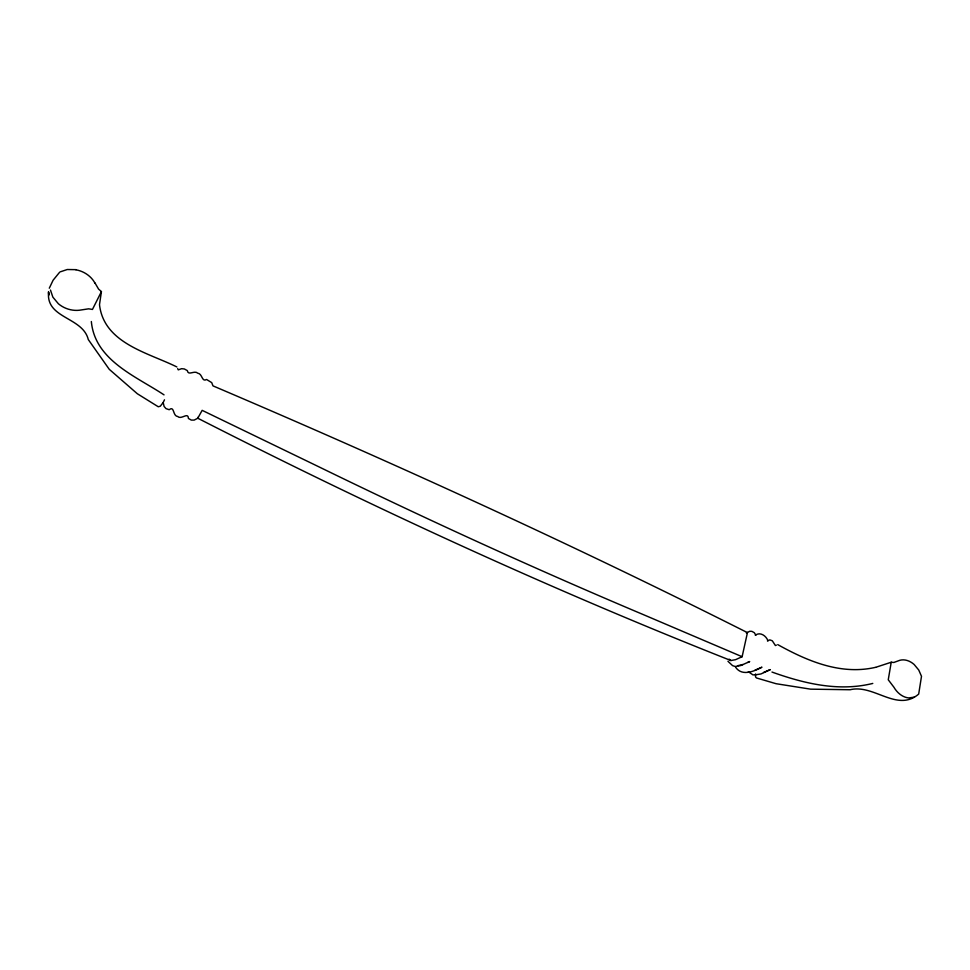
<?xml version="1.0" encoding="UTF-8"?>
<svg xmlns="http://www.w3.org/2000/svg" width="970" height="970" viewBox="0 0 970 970"><rect width="100%" height="100%" fill="white"/><g stroke="black" fill="none" stroke-linecap="round" stroke-linejoin="round"><path stroke-width="1.45" d="M755.594 673.968L755.533 676.927L756.491 677.957L776.061 683.704L810.617 689.161L850.132 689.743C873.861 683.874 897.117 712.683 918.687 694.071L921.5 676.308L918.748 670.028L914.128 664.474A19.812 14.974 64.4 0 0 898.353 660.825L893.831 662.474L891.236 662.231L876.08 667.202M99.486 304.701L101.426 291.582L98.576 289.096L95.024 283.022M197.916 417.33L197.783 418.228L194.182 420.095L191.308 420.095L188.41 418.446C188.168 411.607 181.366 420.046 177.692 416.494C172.575 416.045 174.564 405.411 169.192 409.716L166.003 408.612L164.112 406.454L163.19 402.501L164.476 399.81M891.236 662.231L888.253 679.776L893.928 687.245A19.812 14.974 64.4 0 0 908.708 697.939L914.407 697.139M742.123 656.726L642.079 614.083A3786.431 1266.141 38.1 0 1 318.293 466.534L202.16 410.346L197.783 418.228C371.704 507.031 549.25 588.754 730.895 660.534L735.527 659.685L742.123 656.726L747.446 632.622C572.13 544.34 393.565 462.775 212.988 385.878L211.715 382.616L206.586 379.5C201.76 382.41 202.427 373.62 197.795 373.22C194.461 369.946 188.253 376.19 187.307 370.588L184.348 368.964L181.584 368.685L178.274 369.861L177.668 368.624M49.288 288.211L53.095 280.233L59.328 272.594M101.426 291.582L92.453 309.442L88.646 308.824L81.383 309.927A23.959 20.018 20.1 0 1 58.382 303.755L52.865 297.135L50.464 290.054M163.19 402.501L160.305 406.2L158.292 406.769L137.316 393.735L109.234 369.291L88.282 339.548C82.765 316.875 45.832 318.718 48.585 292.31L48.767 295.183L48.5 291.594M747.785 662.449L749.689 661.552L740.789 665.529L735.163 666.499L732.544 665.614L727.949 661.273M746.33 632.901L749.774 631.276L751.871 631.349L754.296 632.695L755.824 635.083M755.303 635.217C760.31 631.519 766.167 635.908 767.949 640.746M767.452 640.94L769.804 639.873L772.302 640.794L775.394 645.523L776.388 645.135M59.934 271.952L67.245 269.514L75.999 269.66M755.048 670.137L761.935 667.19C754.163 671.301 741.965 676.636 735.599 667.227M763.548 672.452L770.326 669.603L760.965 673.956L755.424 674.829L752.95 674.877L748.306 671.701M742.887 664.535L738.097 665.626M872.782 683.426C838.723 691.901 804.227 683.583 771.974 672.052M875.595 667.324C840.929 675.35 807.513 661.164 777.734 644.601M176.855 366.951C148.119 352.668 104.263 343.428 99.546 305.126M164.027 394.863C135.885 376.202 94.939 360.379 91.338 321.519M729.137 659.151L730.895 660.534M75.927 269.793A23.959 20.018 20.1 0 1 94.951 283.155"/></g></svg>
